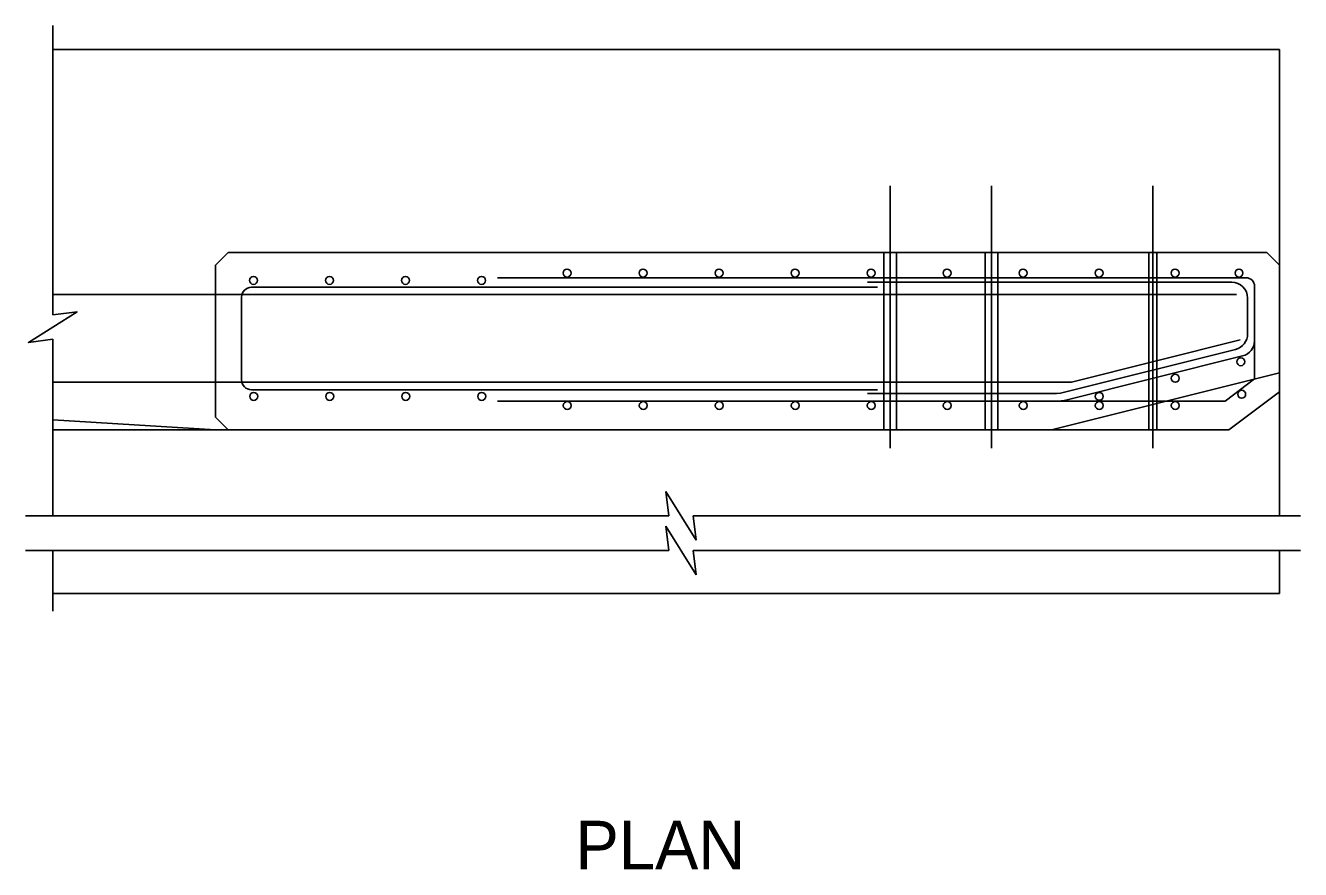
# Model space of a CAD drawing. Extents: x -815.2 to -743.8, y 426.8 to 447.4.
# Drawn here: x -803.99 to -795.6, y 427.85 to 433.4 of the extents above; entities that cross this region are included whole.
import ezdxf

# ---------------------------------------------------------------- set-up
doc = ezdxf.new("R2010")
doc.units = 0
for name, color, linetype in [('str_Center-Line-A', 7, 'Continuous'), ('str_Concrete-A', 7, 'Continuous'), ('str_Reinforcement-A', 7, 'Continuous'), ('str_Reinforcement-E', 7, 'Continuous'), ('str_Reinforcement-F', 7, 'Continuous'), ('str_Structural-Steel-A', 7, 'Continuous'), ('str_Text-A', 7, 'Continuous')]:
    doc.layers.add(name, color=color, linetype=linetype)

msp = doc.modelspace()

# ---------------------------------------------------------------- linework, layer by layer
at = {"layer": 'str_Center-Line-A'}
for p, q in [((-798.2984, 430.6253), (-798.2984, 432.35)), ((-797.6317, 430.6253), (-797.6317, 432.35)), ((-796.5692, 430.6253), (-796.5692, 432.35))]:
    msp.add_line(p, q, dxfattribs=at)
at = {"layer": 'str_Concrete-A'}
for p, q in [((-803.8059, 431.5006), (-803.8059, 433.4037)), ((-803.8059, 433.245), (-795.7359, 433.245)), ((-795.7359, 430.1803), (-795.7359, 433.245)), ((-802.7359, 431.8284), (-802.6526, 431.9117)), ((-802.6526, 431.9117), (-795.8192, 431.9117)), ((-795.8192, 431.9117), (-795.7359, 431.8284)), ((-802.7359, 430.8283), (-802.7359, 431.8284)), ((-803.8059, 430.1803), (-803.8059, 431.3406)), ((-797.2359, 430.745), (-795.7359, 431.12)), ((-796.0689, 430.745), (-795.7359, 430.995)), ((-803.8059, 430.8119), (-802.7359, 430.745)), ((-802.7359, 430.8283), (-802.6526, 430.745)), ((-803.8059, 430.745), (-796.0689, 430.745)), ((-799.7741, 430.3403), (-799.5741, 430.0203)), ((-799.7541, 430.1803), (-799.7741, 430.3403)), ((-803.9856, 430.1803), (-799.7541, 430.1803)), ((-799.5941, 430.1803), (-795.598, 430.1803)), ((-799.5741, 430.0203), (-799.5941, 430.1803)), ((-799.7741, 430.113), (-799.5741, 429.793)), ((-799.7541, 429.953), (-799.7741, 430.113)), ((-803.9856, 429.953), (-799.7541, 429.953)), ((-803.8059, 429.5531), (-803.8059, 429.953)), ((-799.5941, 429.953), (-795.598, 429.953)), ((-799.5741, 429.793), (-799.5941, 429.953)), ((-795.7359, 429.6702), (-795.7359, 429.953)), ((-803.8059, 429.6702), (-795.7359, 429.6702))]:
    msp.add_line(p, q, dxfattribs=at)
msp.add_lwpolyline([(-803.8059, 431.5006), (-803.6459, 431.5206), (-803.9659, 431.3206), (-803.8059, 431.3406)], dxfattribs=at)
at = {"layer": 'str_Reinforcement-A'}
for centre in [(-800.4231, 431.7759), (-799.9231, 431.7759), (-799.4231, 431.7759), (-798.9231, 431.7759), (-798.4231, 431.7759), (-797.9231, 431.7759), (-797.4231, 431.7759), (-796.9231, 431.7759), (-796.4231, 431.7759), (-796.0025, 431.7759), (-802.4856, 431.7275), (-801.9856, 431.7275), (-801.4856, 431.7275), (-800.9856, 431.7275), (-795.9905, 431.1932), (-796.4218, 431.0842), (-802.4843, 430.9649), (-801.9843, 430.9649), (-801.4843, 430.9649), (-800.9843, 430.9649), (-796.9218, 430.9654), (-795.9849, 430.9791), (-800.4218, 430.9052), (-799.9218, 430.9052), (-799.4218, 430.9052), (-798.9218, 430.9052), (-798.4218, 430.9052), (-797.9218, 430.9052), (-797.4218, 430.9052), (-796.9218, 430.9052), (-796.4218, 430.9052)]:
    msp.add_circle(centre, 0.0261, dxfattribs=at)
at = {"layer": 'str_Reinforcement-E'}
for p, q in [((-800.8815, 431.7451), (-795.9567, 431.7451)), ((-798.4461, 431.7159), (-796.0503, 431.7159)), ((-798.3815, 431.6823), (-802.4989, 431.6823)), ((-795.9003, 431.08), (-795.9003, 431.6887)), ((-802.5647, 431.6165), (-802.5647, 431.0748)), ((-795.9461, 431.6117), (-795.9461, 431.3755)), ((-797.1514, 430.9379), (-795.9785, 431.2312)), ((-796.0936, 430.9348), (-795.9003, 431.08)), ((-802.4989, 431.009), (-798.3815, 431.009)), ((-796.0936, 430.9348), (-800.8815, 430.9348))]:
    msp.add_line(p, q, dxfattribs=at)
msp.add_lwpolyline([(-796.025, 431.2744), (-797.1768, 430.9865), (-797.2021, 430.9834), (-798.4461, 430.9834)], dxfattribs=at)
for centre, radius, start, end in [((-796.0503, 431.6117), 0.1042, 0, 90), ((-795.9567, 431.6887), 0.0564, 0, 90), ((-802.4989, 431.6165), 0.0658, 90, 180), ((-796.0503, 431.3755), 0.1042, 284.03624, 0), ((-796.0036, 431.3314), 0.1033, 284.03624, 360), ((-802.4989, 431.0748), 0.0658, 180, 270), ((-797.1765, 431.0381), 0.1033, 270, 284.03624)]:
    msp.add_arc(centre, radius, start, end, dxfattribs=at)
at = {"layer": 'str_Reinforcement-F'}
for p, q in [((-803.8059, 431.6354), (-796.0194, 431.6354)), ((-795.9951, 431.3364), (-797.1049, 431.059)), ((-797.1049, 431.059), (-803.8059, 431.059))]:
    msp.add_line(p, q, dxfattribs=at)
at = {"layer": 'str_Structural-Steel-A'}
for p, q in [((-798.3401, 430.745), (-798.3401, 431.9117)), ((-798.2567, 430.745), (-798.2567, 431.9117)), ((-797.6734, 430.745), (-797.6734, 431.9117)), ((-797.59, 430.745), (-797.59, 431.9117)), ((-796.5953, 430.745), (-796.5953, 431.9117)), ((-796.5432, 430.745), (-796.5432, 431.9117))]:
    msp.add_line(p, q, dxfattribs=at)

# ---------------------------------------------------------------- texts
at = {"layer": 'str_Text-A'}
msp.add_text('PLAN', height=0.32, dxfattribs=at).set_placement((-800.3678, 427.8547))

doc.saveas('drawing.dxf')
